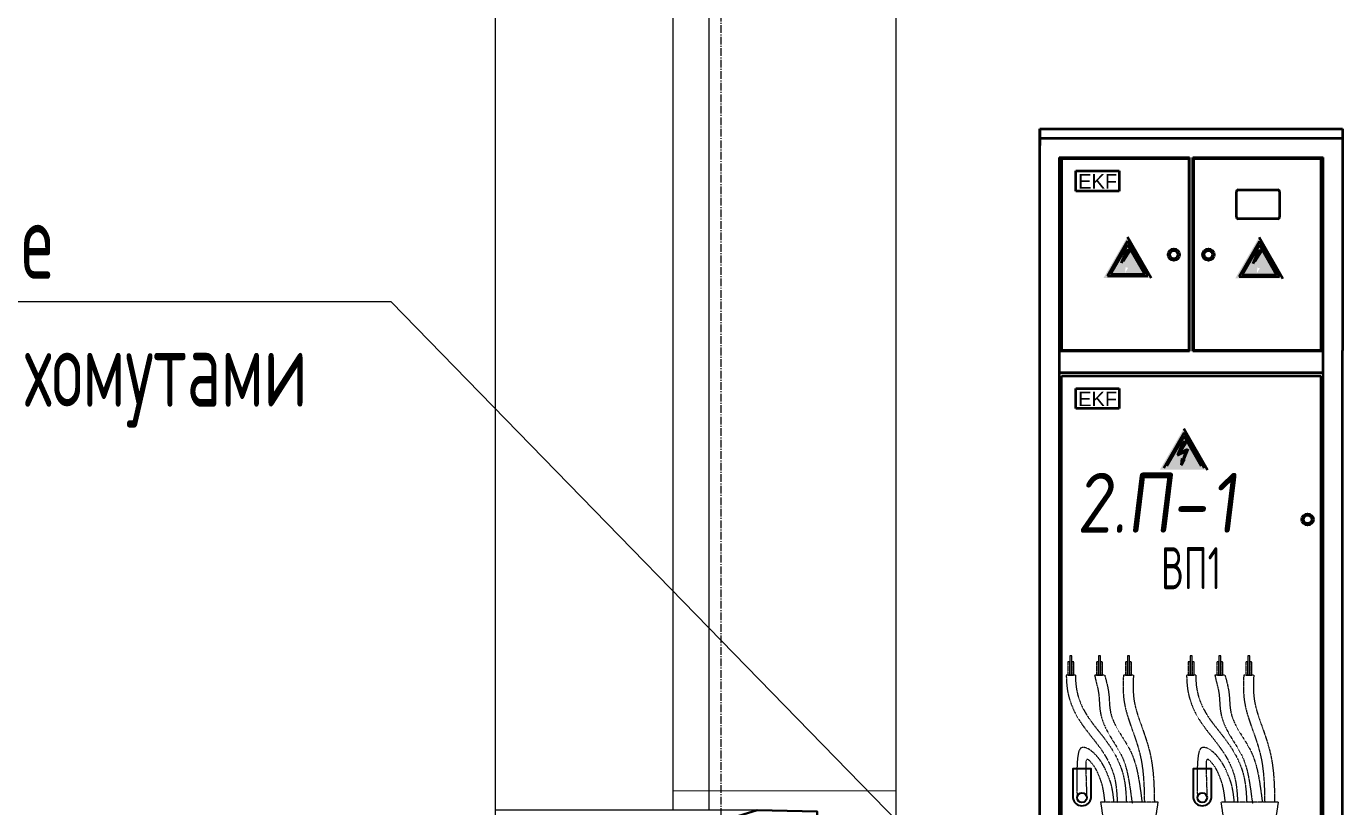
# Model space of a CAD drawing. Header units: millimetres. Extents: x -4447806 to 13389969, y -2188499 to 852203.
# Drawn here: x 3425911 to 3428645, y -683872 to -682245 of the extents above; entities that cross this region are included whole.
import ezdxf
from ezdxf import colors
from ezdxf.entities.mleader import LeaderData, LeaderLine
from ezdxf.enums import TextEntityAlignment as Align
from ezdxf.math import Vec2, Vec3

# ---------------------------------------------------------------- set-up
doc = ezdxf.new("R2010")
doc.units = ezdxf.units.MM
for name, pattern in [('ACAD_ISO03W100', [30, 12, -18]), ('DASHED', [19.05, 12.7, -6.35]), ('GOST2.303 6', [12, 8, -1.5, 1, -1.5])]:
    doc.linetypes.add(name, pattern=pattern)
doc.layers.add('!!_для разрезов', color=7, linetype='Continuous')
doc.layers.add('_ЭОМ_INFO', color=10, linetype='Continuous', lineweight=35, plot=False)
for name, color, linetype, lineweight in [('_ЭОМ_Щиты', 6, 'Continuous', 35), ('_ЭОМ_Щиты_текст', 191, 'Continuous', 15), ('АР_Оси', 195, 'Continuous', 9), ('АР_стены', 250, 'Continuous', 30), ('АР_Текст', 250, 'Continuous', 5), ('Кровля', 191, 'Continuous', 30), ('СПДС_+АР_Стены', 250, 'Continuous', 20)]:
    doc.layers.add(name, color=color, linetype=linetype, lineweight=lineweight)
doc.styles.add('GOST 2.304', font='CS_Gost2304.shx')
doc.styles.add('ISOCPEUR', font='isocpeur.ttf', dxfattribs={"width": 0.7})
doc.styles.add('ISOCUPER', font='isocpeur.ttf', dxfattribs={"width": 0.85, "oblique": 7})
doc.styles.get("Standard").update_dxf_attribs({"font": 'arial.ttf'})

# ---------------------------------------------------------------- blocks, each defined once
blk = doc.blocks.new('Из_буфера6223')
at = {"layer": '!!_для разрезов', "lineweight": 9, "ltscale": 50}
blk.add_lwpolyline([(274, 2767), (663.7, 2767)], dxfattribs=at)
at = {"layer": 'АР_стены', "lineweight": 30}
for points in [[(0.7, 3147.4), (200, 2807), (290, 2817), (290, 2872), (500.3, 2917), (500.3, 3167.4), (400.7, 3167.4), (400.7, 3367.4), (160.7, 3367.4), (137.2, 3301.8, -0.2218), (131.3, 3295.8), (0.7, 3247.4)], [(0, 217), (200, 712.7), (375, 767), (500, 764), (500, 100), (157.5, 100, 0.334438), (147.9, 92.8), (135.6, 47), (0, 47)]]:
    blk.add_lwpolyline(points, format="xyb", close=True, dxfattribs=at)
at = {"layer": 'АР_стены', "lineweight": 9}
for points in [[(663.7, 3167.4), (663.7, 187.1)], [(199.7, 768.8), (200, 2807)], [(663.7, 807), (199.7, 807.1)], [(375, 767), (-170.1, 767)]]:
    blk.add_lwpolyline(points, dxfattribs=at)
at = {"layer": 'АР_стены', "lineweight": 9, "elevation": 0}
blk.add_lwpolyline([(274, 2815.2), (274, 767)], dxfattribs=at)
blk = doc.blocks.new('Из_буфера25578')
at = {"layer": 'СПДС_+АР_Стены', "lineweight": 5, "ltscale": 100}
blk.add_lwpolyline([(-120, -11463), (-120, 57)], dxfattribs=at)
blk = doc.blocks.new('*U777')
at = {"linetype": 'ByBlock', "lineweight": -2}
h = blk.add_hatch(color=2, dxfattribs=at)
h.paths.add_polyline_path([(-132.8, 1774.7), (-182.5, 1688.8), (-83.1, 1688.8)])
h.paths.add_polyline_path([(-90.1, 1693), (-174.5, 1693), (-132.3, 1766)], flags=16)
h.paths.add_polyline_path([(-96.3, 1696.5), (-168.1, 1696.5), (-132.1, 1758.5)], flags=0)
h.paths.add_polyline_path([(-126.9, 1747), (-141.4, 1723.8), (-124.1, 1731.4), (-133.6, 1710.2), (-131.1, 1710.4), (-137.6, 1699.2), (-136.3, 1712.1), (-134.3, 1710.4), (-128.6, 1727.3), (-145.6, 1719.4), (-134, 1747)], flags=0)
at = {"linetype": 'ByBlock', "lineweight": -2, "true_color": 0x000000}
h = blk.add_hatch(color=18, dxfattribs=at)
h.paths.add_polyline_path([(-174.5, 1693), (-90.1, 1693), (-132.3, 1766)])
h.paths.add_polyline_path([(-132.1, 1758.5), (-96.3, 1696.5), (-168.1, 1696.5)], flags=16)
at = {"linetype": 'ByBlock', "lineweight": -2}
h = blk.add_hatch(color=2, dxfattribs=at)
h.paths.add_polyline_path([(141.6, 1773.8), (91.9, 1688), (191.2, 1688)])
h.paths.add_polyline_path([(184.3, 1692.2), (99.8, 1692.2), (142.1, 1765.2)], flags=16)
h.paths.add_polyline_path([(178.1, 1695.6), (106.3, 1695.6), (142.2, 1757.7)], flags=0)
h.paths.add_polyline_path([(147.5, 1746.2), (132.9, 1722.9), (150.2, 1730.5), (140.8, 1709.4), (143.3, 1709.6), (136.8, 1698.3), (138.1, 1711.2), (140, 1709.6), (145.8, 1726.4), (128.7, 1718.5), (140.4, 1746.2)], flags=0)
at = {"linetype": 'ByBlock', "lineweight": -2, "true_color": 0x000000}
h = blk.add_hatch(color=18, dxfattribs=at)
h.paths.add_polyline_path([(99.8, 1692.2), (184.3, 1692.2), (142.1, 1765.2)])
h.paths.add_polyline_path([(142.2, 1757.7), (178.1, 1695.6), (106.3, 1695.6)], flags=16)
for points in [[(-126.9, 1747), (-134, 1747), (-145.6, 1719.4), (-128.6, 1727.3), (-134.3, 1710.4), (-134, 1710.2), (-133.6, 1710.2), (-124.1, 1731.4), (-141.4, 1723.8)], [(147.5, 1746.2), (140.4, 1746.2), (128.7, 1718.5), (145.8, 1726.4), (140, 1709.6), (140.3, 1709.3), (140.8, 1709.4), (150.2, 1730.5), (132.9, 1722.9)], [(-9.4, 1347.4), (-16.5, 1347.4), (-28.2, 1319.8), (-11.1, 1327.7), (-16.8, 1310.8), (-16.5, 1310.6), (-16.1, 1310.6), (-6.6, 1331.8), (-24, 1324.2)]]:
    blk.add_hatch(color=18, dxfattribs=at).paths.add_polyline_path(points)
at = {"linetype": 'ByBlock', "lineweight": -2}
h = blk.add_hatch(color=2, dxfattribs=at)
h.paths.add_polyline_path([(-15.3, 1375.1), (-65, 1289.2), (34.4, 1289.2)])
h.paths.add_polyline_path([(27.4, 1293.4), (-57.1, 1293.4), (-14.8, 1366.4)], flags=16)
h.paths.add_polyline_path([(21.2, 1296.9), (-50.6, 1296.9), (-14.7, 1358.9)], flags=0)
h.paths.add_polyline_path([(-9.4, 1347.4), (-24, 1324.2), (-6.6, 1331.8), (-16.1, 1310.6), (-13.6, 1310.8), (-20.1, 1299.6), (-18.8, 1312.5), (-16.8, 1310.8), (-11.1, 1327.7), (-28.2, 1319.8), (-16.5, 1347.4)], flags=0)
at = {"linetype": 'ByBlock', "lineweight": -2, "true_color": 0x000000}
h = blk.add_hatch(color=18, dxfattribs=at)
h.paths.add_polyline_path([(-57.1, 1293.4), (27.4, 1293.4), (-14.8, 1366.4)])
h.paths.add_polyline_path([(-50.6, 1296.9), (21.2, 1296.9), (-14.7, 1358.9)], flags=16)
h = blk.add_hatch(dxfattribs=at)
h.set_pattern_fill('JIS_LC_20', color=18, scale=0.0046, style=0)
h.set_pattern_definition([(45, (-7751.88071, -12097.30631), (-0.06505382387, 0.06505382387), []), (45, (-7751.87887, -12097.30631), (-0.06505382387, 0.06505382387), [])])
h.paths.add_polyline_path([(-20.1, 1299.6), (-13.6, 1310.8), (-16.5, 1310.6), (-18.8, 1312.5)])
at = {"color": 0, "linetype": 'ByBlock', "lineweight": -2, "ltscale": 15}
for p, q in [((-315, 2000), (315, 2000)), ((-315, 0), (-315, 2000)), ((-315, 2000), (-315, 1980)), ((315, 2000), (315, 1537.5)), ((-315, 1980), (-315, 1965)), ((-315, 1980), (-275, 1980)), ((-295, 1980), (315, 1980)), ((-275, 1940), (-275, 160)), ((-275, 1940), (-3.6, 1940)), ((-270, 1937.5), (-5, 1937.5)), ((-270, 1937.5), (-270, 1537.5)), ((-5, 1937.5), (-5, 1537.5)), ((-3.6, 1536.1), (-3.6, 1940)), ((3.6, 1940), (275, 1940)), ((3.6, 1536.1), (3.6, 1940)), ((5, 1937.5), (270, 1937.5)), ((5, 1937.5), (5, 1537.5)), ((270, 1937.5), (270, 1537.5)), ((275, 160), (275, 1940)), ((-240, 1912), (-150, 1912)), ((-240, 1870), (-240, 1912)), ((-150, 1912), (-150, 1870)), ((-150, 1870), (-240, 1870)), ((94.3, 1816.4), (94.3, 1868.4)), ((98.3, 1872.4), (180.3, 1872.4)), ((184.3, 1868.4), (184.3, 1816.4)), ((180.3, 1812.4), (98.3, 1812.4)), ((-270, 1537.5), (-270, 1627.5)), ((-3.6, 1536.1), (-275, 1536.1)), ((-5, 1537.5), (-270, 1537.5)), ((275, 1536.1), (3.6, 1536.1)), ((270, 1537.5), (5, 1537.5)), ((315, 165.5), (315, 1537.5)), ((275, 1491.1), (-275, 1491.1)), ((-270, 165.5), (-270, 1483.9)), ((270, 1483.9), (-270, 1483.9)), ((270, 1483.9), (270, 165.5)), ((-240, 1458.4), (-150, 1458.4)), ((-240, 1416.4), (-240, 1458.4)), ((-150, 1458.4), (-150, 1416.4)), ((-150, 1416.4), (-240, 1416.4)), ((-270, 165.5), (270, 165.5)), ((315, 165.5), (315, 0)), ((-275, 160), (275, 160)), ((-315, 100), (-315, 115)), ((-315, 0), (-315, 100)), ((-315, 100), (315, 100)), ((315, 0), (-315, 0))]:
    blk.add_line(p, q, dxfattribs=at)
at = {"color": 18, "linetype": 'ByBlock', "lineweight": -2, "ltscale": 15, "true_color": 0x000000}
for p, q in [((-174.5, 1693), (-132.2, 1766.1)), ((-168.1, 1696.5), (-132.1, 1758.6)), ((-132.8, 1774.7), (-83.1, 1688.8)), ((-132.4, 1766.1), (-90.1, 1693)), ((-132.2, 1758.6), (-96.3, 1696.5)), ((99.8, 1692.2), (142.1, 1765.3)), ((106.3, 1695.6), (142.3, 1757.7)), ((141.6, 1773.8), (191.2, 1688)), ((142, 1765.3), (184.3, 1692.2)), ((142.2, 1757.8), (178.1, 1695.6)), ((-134, 1747), (-145.6, 1719.4)), ((-126.9, 1747), (-141.4, 1723.8)), ((-134, 1747), (-126.9, 1747)), ((140.4, 1746.2), (128.7, 1718.5)), ((147.5, 1746.2), (132.9, 1722.9)), ((140.4, 1746.2), (147.5, 1746.2)), ((-168.1, 1696.5), (-96.3, 1696.5)), ((106.3, 1695.6), (178.1, 1695.6)), ((-174.5, 1693), (-90.1, 1693)), ((99.8, 1692.2), (184.3, 1692.2)), ((-15.3, 1375.1), (34.4, 1289.2)), ((-57.1, 1293.4), (-14.8, 1366.5)), ((-50.6, 1296.9), (-14.6, 1359)), ((-16.5, 1347.4), (-28.2, 1319.8)), ((-9.4, 1347.4), (-24, 1324.2)), ((-16.5, 1347.4), (-9.4, 1347.4)), ((-14.9, 1366.5), (27.4, 1293.4)), ((-14.7, 1359), (21.2, 1296.9)), ((-28.2, 1319.8), (-11.1, 1327.7)), ((-24, 1324.2), (-6.6, 1331.8)), ((-20.1, 1299.6), (-18.8, 1312.5)), ((-18.8, 1312.5), (-16.5, 1310.6)), ((-11.1, 1327.7), (-16.8, 1310.8)), ((-6.6, 1331.8), (-16.1, 1310.6)), ((-20.1, 1299.6), (-13.6, 1310.8)), ((-13.6, 1310.8), (-16.5, 1310.6))]:
    blk.add_line(p, q, dxfattribs=at)
at = {"color": 0, "linetype": 'ByBlock', "lineweight": -2}
for centre, radius in [((-36, 1737.5), 12), ((-36, 1737.5), 8.56), ((36, 1737.5), 12), ((36, 1737.5), 8.56), ((242.6, 1185.5), 12), ((242.6, 1185.5), 8.56), ((242.6, 465.5), 12), ((242.6, 465.5), 8.86)]:
    blk.add_circle(centre, radius, dxfattribs=at)
for centre, start, end in [((98.3, 1868.4), 90, 180), ((180.3, 1868.4), 0, 90), ((98.3, 1816.4), 180, 270), ((180.3, 1816.4), 270, 0)]:
    blk.add_arc(centre, 4, start, end, dxfattribs=at)
at = {"color": 0, "linetype": 'ByBlock', "lineweight": -2, "char_height": 30, "width": 90, "attachment_point": 1}
for insert in [(-235.5, 1905.3), (-235.5, 1451.7)]:
    blk.add_mtext('{\\fArial|b0|i0|c0|p34;EKF}', dxfattribs=dict(at, insert=insert))

msp = doc.modelspace()

# ---------------------------------------------------------------- linework, layer by layer
at = {"color": 1, "linetype": 'ACAD_ISO03W100', "lineweight": 5, "ltscale": 0.001}
for p, q in [((3428096.493, -683597.979, -950), (3428077.544, -683597.979, -950)), ((3428157.427, -683597.979, -950), (3428136.61, -683597.979, -950)), ((3428217.427, -683597.979, -950), (3428196.61, -683597.979, -950)), ((3428347.097, -683597.979, -950), (3428328.148, -683597.979, -950)), ((3428408.031, -683597.979, -950), (3428387.214, -683597.979, -950)), ((3428468.031, -683597.979, -950), (3428447.214, -683597.979, -950))]:
    msp.add_line(p, q, dxfattribs=at)
at = {"lineweight": 5, "elevation": -950}
for points in [[(3428085.018, -683597.979), (3428089.018, -683597.979), (3428089.018, -683557.979), (3428085.018, -683557.979)], [(3428145.018, -683597.979), (3428149.018, -683597.979), (3428149.018, -683557.979), (3428145.018, -683557.979)], [(3428205.018, -683597.979), (3428209.018, -683597.979), (3428209.018, -683557.979), (3428205.018, -683557.979)], [(3428335.623, -683597.979), (3428339.623, -683597.979), (3428339.623, -683557.979), (3428335.623, -683557.979)], [(3428395.623, -683597.979), (3428399.623, -683597.979), (3428399.623, -683557.979), (3428395.623, -683557.979)], [(3428455.623, -683597.979), (3428459.623, -683597.979), (3428459.623, -683557.979), (3428455.623, -683557.979)]]:
    msp.add_lwpolyline(points, close=True, dxfattribs=at)
at = {"color": 1, "linetype": 'ACAD_ISO03W100', "lineweight": 5, "ltscale": 0.001, "elevation": -950}
for points in [[(3428085.018, -683569.979), (3428080.793, -683569.979), (3428080.793, -683597.979), (3428085.018, -683597.979)], [(3428093.243, -683569.979), (3428089.018, -683569.979), (3428089.018, -683597.979), (3428093.243, -683597.979)], [(3428145.018, -683569.979), (3428140.793, -683569.979), (3428140.793, -683597.979), (3428145.018, -683597.979)], [(3428153.243, -683569.979), (3428149.018, -683569.979), (3428149.018, -683597.979), (3428153.243, -683597.979)], [(3428205.018, -683569.979), (3428200.793, -683569.979), (3428200.793, -683597.979), (3428205.018, -683597.979)], [(3428213.243, -683569.979), (3428209.018, -683569.979), (3428209.018, -683597.979), (3428213.243, -683597.979)], [(3428335.623, -683569.979), (3428331.397, -683569.979), (3428331.397, -683597.979), (3428335.623, -683597.979)], [(3428343.848, -683569.979), (3428339.623, -683569.979), (3428339.623, -683597.979), (3428343.848, -683597.979)], [(3428395.623, -683569.979), (3428391.397, -683569.979), (3428391.397, -683597.979), (3428395.623, -683597.979)], [(3428403.848, -683569.979), (3428399.623, -683569.979), (3428399.623, -683597.979), (3428403.848, -683597.979)], [(3428455.623, -683569.979), (3428451.397, -683569.979), (3428451.397, -683597.979), (3428455.623, -683597.979)], [(3428463.848, -683569.979), (3428459.623, -683569.979), (3428459.623, -683597.979), (3428463.848, -683597.979)]]:
    msp.add_lwpolyline(points, close=True, dxfattribs=at)
at = {"color": 1, "elevation": -950}
for points in [[(3428129.132, -683853.287), (3428129.132, -683793.287), (3428091.132, -683793.287), (3428091.132, -683853.287)], [(3428379.736, -683853.287), (3428379.736, -683793.287), (3428341.736, -683793.287), (3428341.736, -683853.287)]]:
    msp.add_lwpolyline(points, dxfattribs=at)
at = {"color": 1, "linetype": 'ACAD_ISO03W100', "lineweight": 9, "ltscale": 0.001, "elevation": -950}
for points in [[(3428269.024, -683862.979), (3428149.024, -683862.979), (3428179.024, -684062.979), (3428239.024, -684062.979)], [(3428519.628, -683862.979), (3428399.628, -683862.979), (3428429.628, -684062.979), (3428489.628, -684062.979)]]:
    msp.add_lwpolyline(points, close=True, dxfattribs=at)
at = {"color": 1}
for centre in [(3428110.132, -683853.287, -950), (3428360.736, -683853.287, -950)]:
    msp.add_circle(centre, 10, dxfattribs=at)
for centre in [(3428110.132, -683851.23, -950), (3428360.736, -683851.23, -950)]:
    msp.add_arc(centre, 19.111, 186.179247, 353.820753, dxfattribs=at)
at = {"color": 1, "linetype": 'ACAD_ISO03W100', "lineweight": 5, "ltscale": 0.001}
for points, knots in [([(3428077.557, -683598.671, -950), (3428077.723, -683603.219, -950), (3428077.893, -683607.947, -950), (3428078.396, -683615.651, -950), (3428078.629, -683618.515, -950), (3428079.1, -683622.873, -950), (3428079.276, -683624.328, -950), (3428079.643, -683627.014, -950), (3428079.827, -683628.245, -950), (3428080.404, -683631.778, -950), (3428080.838, -683634.074, -950), (3428082.301, -683640.912, -950), (3428083.491, -683645.408, -950), (3428086.662, -683655.575, -950), (3428088.775, -683661.194, -950), (3428092.916, -683670.687, -950), (3428094.822, -683674.632, -950), (3428097.901, -683680.458, -950), (3428098.98, -683682.409, -950), (3428101.189, -683686.241, -950), (3428102.319, -683688.124, -950), (3428105.772, -683693.683, -950), (3428108.158, -683697.269, -950), (3428115.077, -683707.179, -950), (3428119.724, -683713.271, -950), (3428128.967, -683725.08, -950), (3428133.562, -683730.797, -950), (3428142.371, -683742.109, -950), (3428146.584, -683747.702, -950), (3428154.35, -683758.982, -950), (3428157.979, -683764.78, -950), (3428164.596, -683776.619, -950), (3428167.582, -683782.657, -950), (3428171.54, -683791.965, -950), (3428172.792, -683795.181, -950), (3428174.802, -683800.883, -950), (3428175.607, -683803.364, -950), (3428177.032, -683808.189, -950), (3428177.66, -683810.533, -950), (3428178.568, -683814.315, -950), (3428178.888, -683815.748, -950), (3428179.487, -683818.651, -950), (3428179.766, -683820.117, -950), (3428180.547, -683824.555, -950), (3428180.992, -683827.57, -950), (3428182.199, -683837.183, -950), (3428182.745, -683843.971, -950), (3428183.445, -683855.223, -950), (3428183.67, -683859.559, -950), (3428183.899, -683863.96, -950)], [0, 0, 0, 0, 13.62482735, 13.62482735, 21.44279716, 21.44279716, 25.30979563, 25.30979563, 28.52577831, 28.52577831, 34.5964982, 34.5964982, 46.73793799, 46.73793799, 62.53001294, 62.53001294, 74.17631673, 74.17631673, 80.15033843, 80.15033843, 86.12436013, 86.12436013, 98.07240353, 98.07240353, 120.0710811, 120.0710811, 142.06975867, 142.06975867, 164.06843624, 164.06843624, 186.06711381, 186.06711381, 208.06579139, 208.06579139, 219.56232978, 219.56232978, 228.3583571, 228.3583571, 236.62948608, 236.62948608, 241.68065821, 241.68065821, 246.73183034, 246.73183034, 256.83417461, 256.83417461, 278.38511888, 278.38511888, 291.52187877, 291.52187877, 291.52187877, 291.52187877]), ([(3428136.61, -683597.979, -950), (3428138.86, -683608.971, -950), (3428140.312, -683614.26, -950), (3428142.833, -683624.524, -950), (3428143.903, -683629.498, -950), (3428144.915, -683635.841, -950), (3428145.126, -683637.328, -950), (3428145.392, -683639.505, -950), (3428145.47, -683640.2, -950), (3428145.617, -683641.623, -950), (3428145.686, -683642.348, -950), (3428145.88, -683644.56, -950), (3428145.992, -683646.085, -950), (3428146.306, -683650.821, -950), (3428146.479, -683654.173, -950), (3428146.925, -683661.216, -950), (3428147.198, -683664.907, -950), (3428147.806, -683670.193, -950), (3428147.995, -683671.655, -950), (3428148.374, -683674.19, -950), (3428148.547, -683675.253, -950), (3428148.937, -683677.435, -950), (3428149.157, -683678.559, -950), (3428149.63, -683680.775, -950), (3428149.884, -683681.873, -950), (3428150.693, -683685.138, -950), (3428151.296, -683687.275, -950), (3428153.536, -683694.433, -950), (3428155.432, -683699.263, -950), (3428159.596, -683708.526, -950), (3428161.866, -683712.96, -950), (3428166.578, -683721.52, -950), (3428169.02, -683725.647, -950), (3428173.906, -683733.67, -950), (3428176.35, -683737.567, -950), (3428181.087, -683745.188, -950), (3428183.379, -683748.911, -950), (3428187.673, -683756.219, -950), (3428189.674, -683759.802, -950), (3428192.047, -683764.454, -950), (3428192.602, -683765.577, -950), (3428193.69, -683767.858, -950), (3428194.219, -683769.013, -950), (3428195.249, -683771.356, -950), (3428195.748, -683772.539, -950), (3428197.197, -683776.123, -950), (3428198.102, -683778.558, -950), (3428200.651, -683785.998, -950), (3428202.129, -683791.137, -950), (3428204.752, -683801.718, -950), (3428205.897, -683807.159, -950), (3428207.722, -683816.908, -950), (3428208.45, -683821.17, -950), (3428209.823, -683829.731, -950), (3428210.466, -683834.038, -950), (3428212.312, -683847.037, -950), (3428213.429, -683855.806, -950), (3428214.592, -683864.98, -950), (3428214.631, -683865.288, -950), (3428214.67, -683865.597, -950)], [0, 0, 0, 0, 16.99003898, 16.99003898, 33.98007797, 33.98007797, 39.23962521, 39.23962521, 41.73526496, 41.73526496, 44.23090472, 44.23090472, 49.22218423, 49.22218423, 59.26243596, 59.26243596, 69.3026877, 69.3026877, 73.06408432, 73.06408432, 75.73440326, 75.73440326, 78.49700407, 78.49700407, 81.25960488, 81.25960488, 86.78480651, 86.78480651, 100.10894244, 100.10894244, 113.43307838, 113.43307838, 126.75721431, 126.75721431, 140.08135025, 140.08135025, 153.40548619, 153.40548619, 166.72962212, 166.72962212, 171.0034342, 171.0034342, 175.4563312, 175.4563312, 179.90922821, 179.90922821, 188.81502222, 188.81502222, 206.62661025, 206.62661025, 224.43819827, 224.43819827, 237.86753848, 237.86753848, 251.29687868, 251.29687868, 278.15555909, 278.15555909, 279.08882079, 279.08882079, 279.08882079, 279.08882079]), ([(3428196.627, -683597.149, -950), (3428196.366, -683603.679, -950), (3428196.095, -683610.394, -950), (3428195.916, -683624.154, -950), (3428196.007, -683631.202, -950), (3428196.718, -683641.506, -950), (3428197.009, -683644.644, -950), (3428197.56, -683649.142, -950), (3428197.741, -683650.482, -950), (3428198.133, -683653.14, -950), (3428198.345, -683654.462, -950), (3428199.022, -683658.404, -950), (3428199.529, -683661.003, -950), (3428201.192, -683668.714, -950), (3428202.487, -683673.739, -950), (3428206.043, -683686.16, -950), (3428208.455, -683693.42, -950), (3428212.102, -683703.915, -950), (3428213.305, -683707.301, -950), (3428215.97, -683714.787, -950), (3428217.42, -683718.856, -950), (3428220.24, -683726.948, -950), (3428221.611, -683730.963, -950), (3428225.548, -683742.932, -950), (3428227.938, -683750.811, -950), (3428230.496, -683760.728, -950), (3428231.009, -683762.812, -950), (3428231.886, -683766.588, -950), (3428232.261, -683768.28, -950), (3428232.977, -683771.688, -950), (3428233.319, -683773.4, -950), (3428234.295, -683778.56, -950), (3428234.882, -683782.031, -950), (3428236.467, -683792.523, -950), (3428237.29, -683799.624, -950), (3428238.513, -683813.439, -950), (3428238.939, -683820.137, -950), (3428239.569, -683833.669, -950), (3428239.776, -683840.5, -950), (3428240.056, -683852.674, -950), (3428240.149, -683857.99, -950), (3428240.243, -683863.344, -950)], [0, 0, 0, 0, 19.43908919, 19.43908919, 38.87817838, 38.87817838, 47.28573282, 47.28573282, 50.83907164, 50.83907164, 54.39241046, 54.39241046, 61.49908809, 61.49908809, 75.71244335, 75.71244335, 97.36400534, 97.36400534, 107.89089206, 107.89089206, 120.94164205, 120.94164205, 133.99239204, 133.99239204, 160.09389202, 160.09389202, 167.05327216, 167.05327216, 172.71723516, 172.71723516, 178.38119815, 178.38119815, 189.70912414, 189.70912414, 212.36497611, 212.36497611, 233.36223821, 233.36223821, 254.35950031, 254.35950031, 270.42789245, 270.42789245, 270.42789245, 270.42789245]), ([(3428328.161, -683598.671, -950), (3428328.327, -683603.219, -950), (3428328.497, -683607.947, -950), (3428329, -683615.651, -950), (3428329.233, -683618.515, -950), (3428329.704, -683622.873, -950), (3428329.88, -683624.328, -950), (3428330.247, -683627.014, -950), (3428330.431, -683628.245, -950), (3428331.008, -683631.778, -950), (3428331.443, -683634.074, -950), (3428332.906, -683640.912, -950), (3428334.095, -683645.408, -950), (3428337.266, -683655.575, -950), (3428339.379, -683661.194, -950), (3428343.521, -683670.687, -950), (3428345.426, -683674.632, -950), (3428348.505, -683680.458, -950), (3428349.585, -683682.409, -950), (3428351.793, -683686.241, -950), (3428352.923, -683688.124, -950), (3428356.376, -683693.683, -950), (3428358.762, -683697.269, -950), (3428365.681, -683707.179, -950), (3428370.328, -683713.271, -950), (3428379.571, -683725.08, -950), (3428384.166, -683730.797, -950), (3428392.975, -683742.109, -950), (3428397.188, -683747.702, -950), (3428404.954, -683758.982, -950), (3428408.583, -683764.78, -950), (3428415.2, -683776.619, -950), (3428418.187, -683782.657, -950), (3428422.144, -683791.965, -950), (3428423.397, -683795.181, -950), (3428425.406, -683800.883, -950), (3428426.211, -683803.364, -950), (3428427.636, -683808.189, -950), (3428428.265, -683810.533, -950), (3428429.173, -683814.315, -950), (3428429.492, -683815.748, -950), (3428430.091, -683818.651, -950), (3428430.37, -683820.117, -950), (3428431.151, -683824.555, -950), (3428431.596, -683827.57, -950), (3428432.803, -683837.183, -950), (3428433.349, -683843.971, -950), (3428434.049, -683855.223, -950), (3428434.275, -683859.559, -950), (3428434.503, -683863.96, -950)], [0, 0, 0, 0, 13.62482735, 13.62482735, 21.44279716, 21.44279716, 25.30979563, 25.30979563, 28.52577831, 28.52577831, 34.5964982, 34.5964982, 46.73793799, 46.73793799, 62.53001294, 62.53001294, 74.17631673, 74.17631673, 80.15033843, 80.15033843, 86.12436013, 86.12436013, 98.07240353, 98.07240353, 120.0710811, 120.0710811, 142.06975867, 142.06975867, 164.06843624, 164.06843624, 186.06711381, 186.06711381, 208.06579139, 208.06579139, 219.56232978, 219.56232978, 228.3583571, 228.3583571, 236.62948608, 236.62948608, 241.68065821, 241.68065821, 246.73183034, 246.73183034, 256.83417461, 256.83417461, 278.38511888, 278.38511888, 291.52187877, 291.52187877, 291.52187877, 291.52187877]), ([(3428387.214, -683597.979, -950), (3428389.464, -683608.971, -950), (3428390.916, -683614.26, -950), (3428393.437, -683624.524, -950), (3428394.507, -683629.498, -950), (3428395.519, -683635.841, -950), (3428395.73, -683637.328, -950), (3428395.996, -683639.505, -950), (3428396.074, -683640.2, -950), (3428396.221, -683641.623, -950), (3428396.29, -683642.348, -950), (3428396.484, -683644.56, -950), (3428396.597, -683646.085, -950), (3428396.91, -683650.821, -950), (3428397.083, -683654.173, -950), (3428397.529, -683661.216, -950), (3428397.802, -683664.907, -950), (3428398.41, -683670.193, -950), (3428398.6, -683671.655, -950), (3428398.978, -683674.19, -950), (3428399.151, -683675.253, -950), (3428399.541, -683677.435, -950), (3428399.761, -683678.559, -950), (3428400.235, -683680.775, -950), (3428400.488, -683681.873, -950), (3428401.297, -683685.138, -950), (3428401.9, -683687.275, -950), (3428404.141, -683694.433, -950), (3428406.036, -683699.263, -950), (3428410.201, -683708.526, -950), (3428412.47, -683712.96, -950), (3428417.182, -683721.52, -950), (3428419.624, -683725.647, -950), (3428424.51, -683733.67, -950), (3428426.954, -683737.567, -950), (3428431.691, -683745.188, -950), (3428433.983, -683748.911, -950), (3428438.277, -683756.219, -950), (3428440.278, -683759.802, -950), (3428442.651, -683764.454, -950), (3428443.207, -683765.577, -950), (3428444.295, -683767.858, -950), (3428444.824, -683769.013, -950), (3428445.853, -683771.356, -950), (3428446.352, -683772.539, -950), (3428447.802, -683776.123, -950), (3428448.706, -683778.558, -950), (3428451.255, -683785.998, -950), (3428452.733, -683791.137, -950), (3428455.356, -683801.718, -950), (3428456.502, -683807.159, -950), (3428458.326, -683816.908, -950), (3428459.054, -683821.17, -950), (3428460.427, -683829.731, -950), (3428461.071, -683834.038, -950), (3428462.916, -683847.037, -950), (3428464.033, -683855.806, -950), (3428465.196, -683864.98, -950), (3428465.235, -683865.288, -950), (3428465.274, -683865.597, -950)], [0, 0, 0, 0, 16.99003898, 16.99003898, 33.98007797, 33.98007797, 39.23962521, 39.23962521, 41.73526496, 41.73526496, 44.23090472, 44.23090472, 49.22218423, 49.22218423, 59.26243596, 59.26243596, 69.3026877, 69.3026877, 73.06408432, 73.06408432, 75.73440326, 75.73440326, 78.49700407, 78.49700407, 81.25960488, 81.25960488, 86.78480651, 86.78480651, 100.10894244, 100.10894244, 113.43307838, 113.43307838, 126.75721431, 126.75721431, 140.08135025, 140.08135025, 153.40548619, 153.40548619, 166.72962212, 166.72962212, 171.0034342, 171.0034342, 175.4563312, 175.4563312, 179.90922821, 179.90922821, 188.81502222, 188.81502222, 206.62661025, 206.62661025, 224.43819827, 224.43819827, 237.86753848, 237.86753848, 251.29687868, 251.29687868, 278.15555909, 278.15555909, 279.08882079, 279.08882079, 279.08882079, 279.08882079]), ([(3428447.231, -683597.149, -950), (3428446.97, -683603.679, -950), (3428446.699, -683610.394, -950), (3428446.52, -683624.154, -950), (3428446.612, -683631.202, -950), (3428447.323, -683641.506, -950), (3428447.613, -683644.644, -950), (3428448.164, -683649.142, -950), (3428448.345, -683650.482, -950), (3428448.738, -683653.14, -950), (3428448.949, -683654.462, -950), (3428449.626, -683658.404, -950), (3428450.134, -683661.003, -950), (3428451.796, -683668.714, -950), (3428453.091, -683673.739, -950), (3428456.648, -683686.16, -950), (3428459.06, -683693.42, -950), (3428462.706, -683703.915, -950), (3428463.909, -683707.301, -950), (3428466.574, -683714.787, -950), (3428468.024, -683718.856, -950), (3428470.845, -683726.948, -950), (3428472.215, -683730.963, -950), (3428476.152, -683742.932, -950), (3428478.542, -683750.811, -950), (3428481.1, -683760.728, -950), (3428481.613, -683762.812, -950), (3428482.49, -683766.588, -950), (3428482.865, -683768.28, -950), (3428483.581, -683771.688, -950), (3428483.923, -683773.4, -950), (3428484.9, -683778.56, -950), (3428485.487, -683782.031, -950), (3428487.072, -683792.523, -950), (3428487.894, -683799.624, -950), (3428489.118, -683813.439, -950), (3428489.543, -683820.137, -950), (3428490.173, -683833.669, -950), (3428490.38, -683840.5, -950), (3428490.66, -683852.674, -950), (3428490.753, -683857.99, -950), (3428490.847, -683863.344, -950)], [0, 0, 0, 0, 19.43908919, 19.43908919, 38.87817838, 38.87817838, 47.28573282, 47.28573282, 50.83907164, 50.83907164, 54.39241046, 54.39241046, 61.49908809, 61.49908809, 75.71244335, 75.71244335, 97.36400534, 97.36400534, 107.89089206, 107.89089206, 120.94164205, 120.94164205, 133.99239204, 133.99239204, 160.09389202, 160.09389202, 167.05327216, 167.05327216, 172.71723516, 172.71723516, 178.38119815, 178.38119815, 189.70912414, 189.70912414, 212.36497611, 212.36497611, 233.36223821, 233.36223821, 254.35950031, 254.35950031, 270.42789245, 270.42789245, 270.42789245, 270.42789245]), ([(3428177.166, -683862.979, -950), (3428173.667, -683829.319, -950), (3428165.517, -683810.356, -950), (3428156.734, -683786.9, -950), (3428136.343, -683758.676, -950), (3428109.575, -683742.27, -950), (3428097.544, -683758.305, -950), (3428100.136, -683852.999, -950)], [0.03639236, 0.03639236, 0.03639236, 0.03639236, 1, 2, 3, 4, 4.97944484, 4.97944484, 4.97944484, 4.97944484]), ([(3428427.77, -683862.979, -950), (3428424.271, -683829.319, -950), (3428416.121, -683810.356, -950), (3428407.338, -683786.9, -950), (3428386.948, -683758.676, -950), (3428360.179, -683742.27, -950), (3428348.148, -683758.305, -950), (3428350.741, -683852.999, -950)], [0.03639236, 0.03639236, 0.03639236, 0.03639236, 1, 2, 3, 4, 4.97944484, 4.97944484, 4.97944484, 4.97944484]), ([(3428158.217, -683862.979, -950), (3428154.718, -683829.319, -950), (3428146.568, -683810.356, -950), (3428140.721, -683793.869, -950), (3428125.151, -683774.462, -950), (3428117.807, -683771.123, -950), (3428117.808, -683788.782, -950), (3428120.126, -683852.933, -950)], [0.03639236, 0.03639236, 0.03639236, 0.03639236, 1, 2, 3, 4, 4.96749183, 4.96749183, 4.96749183, 4.96749183]), ([(3428408.821, -683862.979, -950), (3428405.322, -683829.319, -950), (3428397.173, -683810.356, -950), (3428391.326, -683793.869, -950), (3428375.755, -683774.462, -950), (3428368.411, -683771.123, -950), (3428368.412, -683788.782, -950), (3428370.73, -683852.933, -950)], [0.03639236, 0.03639236, 0.03639236, 0.03639236, 1, 2, 3, 4, 4.96749183, 4.96749183, 4.96749183, 4.96749183])]:
    msp.add_open_spline(points, degree=3, knots=knots, dxfattribs=at)
for points in [[(3428096.493, -683597.979, -950), (3428098.471, -683624.774, -950), (3428114.921, -683672.058, -950), (3428166.193, -683742.769, -950), (3428197.131, -683810.525, -950), (3428202.822, -683862.979, -950)], [(3428157.427, -683597.979, -950), (3428166.109, -683637.471, -950), (3428169.452, -683673.853, -950), (3428212.758, -683759.511, -950), (3428228.643, -683815.839, -950), (3428235.321, -683862.979, -950)], [(3428217.427, -683597.979, -950), (3428218.204, -683646.423, -950), (3428236.214, -683709.591, -950), (3428252.228, -683762.194, -950), (3428259.291, -683812.9, -950), (3428261.056, -683862.979, -950)], [(3428347.097, -683597.979, -950), (3428349.076, -683624.774, -950), (3428365.525, -683672.058, -950), (3428416.797, -683742.769, -950), (3428447.735, -683810.525, -950), (3428453.426, -683862.979, -950)], [(3428408.031, -683597.979, -950), (3428416.713, -683637.471, -950), (3428420.057, -683673.853, -950), (3428463.362, -683759.511, -950), (3428479.248, -683815.839, -950), (3428485.925, -683862.979, -950)], [(3428468.031, -683597.979, -950), (3428468.808, -683646.423, -950), (3428486.819, -683709.591, -950), (3428502.832, -683762.194, -950), (3428509.896, -683812.9, -950), (3428511.66, -683862.979, -950)]]:
    msp.add_spline(points, degree=3, dxfattribs=at)
at = {"layer": 'АР_Оси', "linetype": 'GOST2.303 6', "lineweight": 9, "ltscale": 2}
msp.add_line((3427358.931, -691667.429, -950), (3427358.931, -672966.914, -950), dxfattribs=at)

# ---------------------------------------------------------------- block references
at = {"color": 0, "ltscale": 100}
msp.add_blockref('Из_буфера6223', (3427058.931, -684646.57, -950), dxfattribs=at)
at = {"layer": '_ЭОМ_Щиты', "ltscale": 50}
ref = msp.add_blockref('*U777', (3428337.606, -684458.979, -950), dxfattribs=at)
ref.add_attrib('NAZN', 'ВП1', dxfattribs={"layer": '_ЭОМ_INFO', "lineweight": 15, "ltscale": 50, "height": 87.5, "style": 'GOST 2.304', "width": 0.8}).set_placement((3428337.606, -683375.1), align=Align.MIDDLE_CENTER)
ref.add_attrib('N_PAN', '1', dxfattribs={"layer": '_ЭОМ_Щиты_текст', "lineweight": 25, "ltscale": 50, "height": 125, "style": 'ISOCUPER', "oblique": 7, "width": 0.85}).set_placement((3428379.53, -683238.826, -950), align=Align.MIDDLE_LEFT)
ref.add_attrib('N_P', '2.П-', dxfattribs={"layer": '_ЭОМ_Щиты_текст', "lineweight": 25, "ltscale": 50, "height": 125, "style": 'ISOCUPER', "oblique": 7, "width": 0.85}).set_placement((3428369.85, -683238.826, -950), align=Align.MIDDLE_RIGHT)
at = {"layer": 'Кровля', "linetype": 'DASHED', "lineweight": 5, "ltscale": 50}
msp.add_blockref('Из_буфера25578', (3427008.916, -673136.57, -950), dxfattribs=at)

# ---------------------------------------------------------------- leaders
at = {"layer": 'АР_Текст', "color": 3}
ml = msp.add_multileader_mtext('Standard', dxfattribs=at)
ml.set_content('{\\W0.63;Поперечная траверса, крепление\\P кабеля на прямом отрезке ст. хомутами}', color=3, style='ISOCPEUR')
ml.set_leader_properties(color=256, linetype='ByLayer', lineweight=-1)
ml.build(insert=Vec2(0, 0))
ml.multileader.update_dxf_attribs({"text_left_attachment_type": 6, "text_right_attachment_type": 6, "dogleg_length": 0, "arrow_head_size": 80})
ctx = ml.context
ctx.base_point, ctx.char_height, ctx.arrow_head_size, ctx.landing_gap_size, ctx.plane_origin = Vec3(3423784.931, -682819.815, -950), 160, 80, 100, Vec3(3398551.126, -672488.446, -950)
ctx.left_attachment, ctx.right_attachment = 6, 6
notes = []
notes.append((ctx, [(0, (1, 1, 0), (3426671.251, -682819.815, -950), (-1, 0), 0, [(0, [(3428097.675, -684284.348, -950)], 0, [])])]))
ctx.mtext.insert, ctx.mtext.width, ctx.mtext.defined_height, ctx.mtext.line_spacing_style, ctx.mtext.flow_direction = Vec3(3423884.931, -682611.815, -950), 11587.55267, 2021.075, 2, 5
for ctx, leaders in notes:
    for number, flags, end, landing, length, lines in leaders:
        leader = LeaderData()
        leader.index, (leader.has_last_leader_line, leader.has_dogleg_vector, leader.attachment_direction) = number, flags
        leader.last_leader_point, leader.dogleg_vector, leader.dogleg_length = Vec3(end), Vec3(landing), length
        for number, points, colour, breaks in lines:
            line = LeaderLine()
            line.index, line.vertices, line.color, line.breaks = number, Vec3.list(points), colors.encode_raw_color(colour), breaks
            leader.lines.append(line)
        ctx.leaders.append(leader)

doc.saveas('drawing.dxf')
